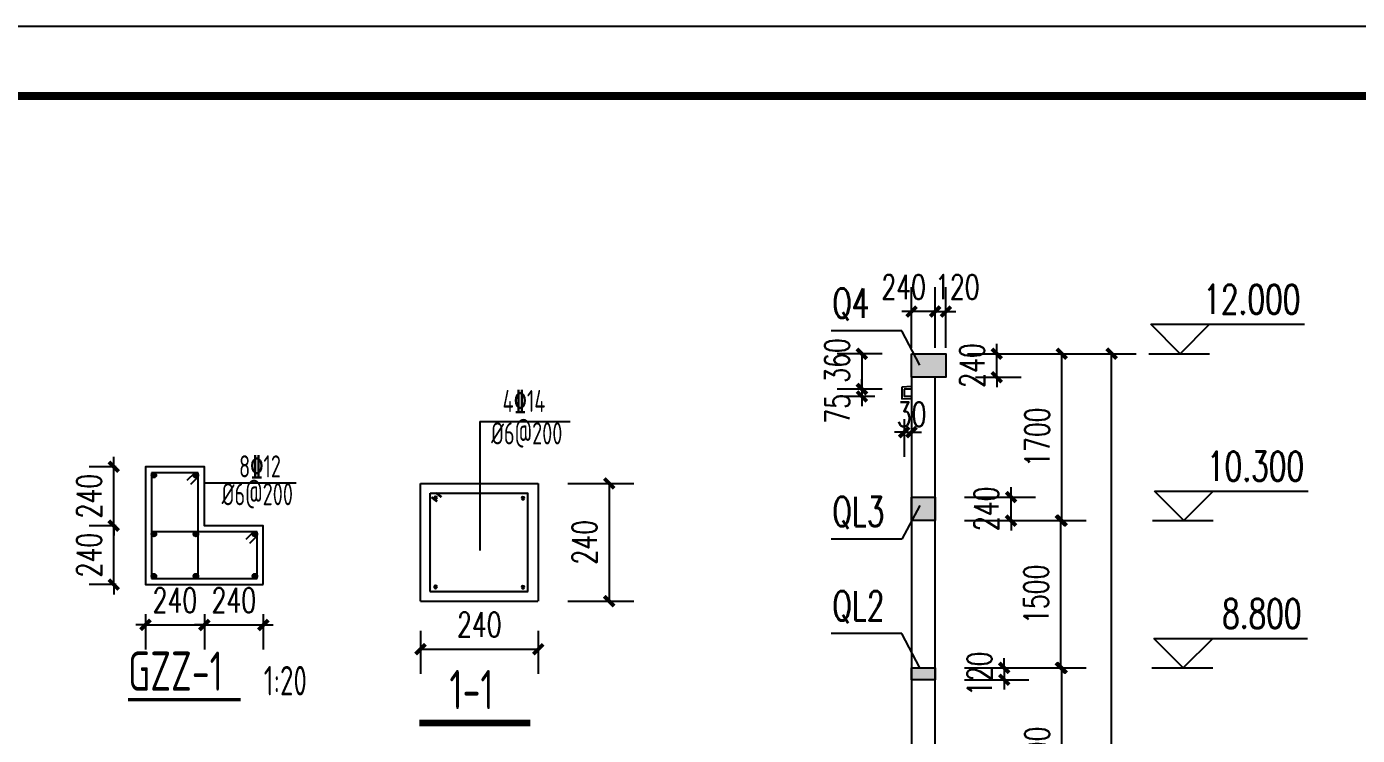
# Model space of a CAD drawing. Extents: x -89996 to 1006241, y -2176 to 440573.
# Drawn here: x 607205 to 634315, y 158158 to 172594 of the extents above; entities that cross this region are included whole.
import ezdxf

# ---------------------------------------------------------------- set-up
doc = ezdxf.new("R2010")
doc.units = 0
doc.header["$LTSCALE"] = 1000
doc.header["$MEASUREMENT"] = 0
doc.linetypes.add('207', pattern=[0])
for name, color, linetype in [('8', 3, 'Continuous'), ('AXIS', 3, 'Continuous'), ('AXIS_DIM', 3, 'Continuous'), ('BOLT', 251, 'Continuous'), ('DIM_LEAD', 3, 'Continuous'), ('DIM_SYMB', 3, 'Continuous'), ('FZX', 31, 'Continuous'), ('PUB_TEXT', 7, 'Continuous'), ('PUB_TITLE', 4, 'Continuous'), ('STPM_RBEAM_NUM', 7, 'Continuous'), ('WALL', 9, 'Continuous'), ('钢筋', 1, 'Continuous')]:
    doc.layers.add(name, color=color, linetype=linetype)
doc.styles.add('_TCH_DIM', font='SIMPLEX', dxfattribs={"bigfont": 'GBCBIG'})
doc.styles.add('_TCH_DIM_T3', font='SIMPLEX', dxfattribs={"width": 0.705882, "bigfont": 'GBCBIG'})
doc.styles.add('TSSD_Dimension', font='Tssdeng.shx', dxfattribs={"width": 0.8, "bigfont": 'hztxt.shx'})
doc.styles.add('TSSD_Label', font='tssdeng.shx', dxfattribs={"width": 0.7, "bigfont": 'hztxt.shx'})
doc.dimstyles.new('TCH-200-10', dxfattribs={"dimtxt": 500, "dimasz": 200, "dimexe": 500, "dimexo": 600, "dimgap": 252.5, "dimtad": 1, "dimdec": 0, "dimlfac": 0.1, "dimzin": 0, "dimdsep": 46, "dimtxsty": '_TCH_DIM_T3', "dimblk": 'ARCHTICK', "dimcen": 0.09, "dimclrd": 124, "dimclre": 124, "dimclrt": 7, "dimazin": 2, "dimtfac": 1, "dimtdec": 0, "dimtix": 1, "dimtmove": 2, "dimatfit": 3, "dimfxl": 0, "dimtolj": 1, "dimtzin": 0, "dimarcsym": 0})
doc.dimstyles.new('TCH-200-2', dxfattribs={"dimtxt": 500, "dimasz": 200, "dimexe": 500, "dimexo": 600, "dimgap": 252.5, "dimtad": 1, "dimdec": 0, "dimlfac": 0.5, "dimzin": 0, "dimdsep": 46, "dimtxsty": '_TCH_DIM_T3', "dimblk": 'ARCHTICK', "dimcen": 0.09, "dimclrd": 124, "dimclre": 124, "dimclrt": 7, "dimazin": 2, "dimtfac": 1, "dimtdec": 0, "dimtix": 1, "dimtmove": 2, "dimatfit": 3, "dimfxl": 0, "dimtolj": 1, "dimtzin": 0, "dimarcsym": 0})

# ---------------------------------------------------------------- blocks, each defined once
blk = doc.blocks.new('_ArchTick')
at = {"color": 0, "linetype": 'ByBlock', "const_width": 0.4}
blk.add_lwpolyline([(-0.5, -0.5), (0.5, 0.5)], dxfattribs=at)
blk = doc.blocks.new('*D828')
at = {"layer": 'AXIS_DIM', "color": 124, "lineweight": -2, "transparency": 16777216}
for p, q in [((609027, 162429), (608480, 162429)), ((608980, 162429), (608980, 162629)), ((608980, 161229), (608980, 162429)), ((609027, 161229), (608480, 161229)), ((608980, 161229), (608980, 161029))]:
    blk.add_line(p, q, dxfattribs=at)
at = {"layer": 'Defpoints', "color": 0, "transparency": 16777216}
for p in [(608980, 162429), (609627, 162429), (609627, 161229)]:
    blk.add_point(p, dxfattribs=at)
at = {"layer": 'AXIS_DIM', "color": 124, "lineweight": -2, "transparency": 16777216, "xscale": 200, "yscale": 200, "zscale": 200}
for p, rotation in [((608980, 162429), 270), ((608980, 161229), 90)]:
    blk.add_blockref('_ArchTick', p, dxfattribs=dict(at, rotation=rotation))
at = {"layer": 'AXIS_DIM', "color": 7, "transparency": 16777216, "insert": (608478, 161829), "char_height": 500, "attachment_point": 5, "rotation": 90, "style": '_TCH_DIM_T3'}
blk.add_mtext('\\A1;240', dxfattribs=at)
blk = doc.blocks.new('*D829')
at = {"layer": 'AXIS_DIM', "color": 124, "lineweight": -2, "transparency": 16777216}
for p, q in [((608980, 163629), (608980, 163829)), ((609027, 163629), (608480, 163629)), ((608980, 162429), (608980, 163629)), ((609027, 162429), (608480, 162429)), ((608980, 162429), (608980, 162229))]:
    blk.add_line(p, q, dxfattribs=at)
at = {"layer": 'Defpoints', "color": 0, "transparency": 16777216}
for p in [(608980, 163629), (609627, 163629), (609627, 162429)]:
    blk.add_point(p, dxfattribs=at)
at = {"layer": 'AXIS_DIM', "color": 124, "lineweight": -2, "transparency": 16777216, "xscale": 200, "yscale": 200, "zscale": 200}
for p, rotation in [((608980, 163629), 270), ((608980, 162429), 90)]:
    blk.add_blockref('_ArchTick', p, dxfattribs=dict(at, rotation=rotation))
at = {"layer": 'AXIS_DIM', "color": 7, "transparency": 16777216, "insert": (608478, 163029), "char_height": 500, "attachment_point": 5, "rotation": 90, "style": '_TCH_DIM_T3'}
blk.add_mtext('\\A1;240', dxfattribs=at)
blk = doc.blocks.new('*D830')
at = {"layer": 'AXIS_DIM', "color": 124, "lineweight": -2, "transparency": 16777216}
for p, q in [((609627, 160629), (609627, 159907)), ((610827, 160629), (610827, 159907)), ((609627, 160407), (609427, 160407)), ((609627, 160407), (610827, 160407)), ((610827, 160407), (611027, 160407))]:
    blk.add_line(p, q, dxfattribs=at)
at = {"layer": 'Defpoints', "color": 0, "transparency": 16777216}
for p in [(609627, 161229), (610827, 161229), (610827, 160407)]:
    blk.add_point(p, dxfattribs=at)
at = {"layer": 'AXIS_DIM', "color": 124, "lineweight": -2, "transparency": 16777216, "xscale": 200, "yscale": 200, "zscale": 200}
blk.add_blockref('_ArchTick', (609627, 160407), dxfattribs=at)
at = {"layer": 'AXIS_DIM', "color": 124, "lineweight": -2, "transparency": 16777216, "xscale": 200, "yscale": 200, "zscale": 200, "rotation": 180}
blk.add_blockref('_ArchTick', (610827, 160407), dxfattribs=at)
at = {"layer": 'AXIS_DIM', "color": 7, "transparency": 16777216, "insert": (610227, 160910), "char_height": 500, "attachment_point": 5, "style": '_TCH_DIM_T3'}
blk.add_mtext('\\A1;240', dxfattribs=at)
blk = doc.blocks.new('*D831')
at = {"layer": 'AXIS_DIM', "color": 124, "lineweight": -2, "transparency": 16777216}
for p, q in [((610827, 160629), (610827, 159907)), ((612027, 160629), (612027, 159907)), ((610827, 160407), (610627, 160407)), ((610827, 160407), (612027, 160407)), ((612027, 160407), (612227, 160407))]:
    blk.add_line(p, q, dxfattribs=at)
at = {"layer": 'Defpoints', "color": 0, "transparency": 16777216}
for p in [(610827, 161229), (612027, 161229), (612027, 160407)]:
    blk.add_point(p, dxfattribs=at)
at = {"layer": 'AXIS_DIM', "color": 124, "lineweight": -2, "transparency": 16777216, "xscale": 200, "yscale": 200, "zscale": 200}
blk.add_blockref('_ArchTick', (610827, 160407), dxfattribs=at)
at = {"layer": 'AXIS_DIM', "color": 124, "lineweight": -2, "transparency": 16777216, "xscale": 200, "yscale": 200, "zscale": 200, "rotation": 180}
blk.add_blockref('_ArchTick', (612027, 160407), dxfattribs=at)
at = {"layer": 'AXIS_DIM', "color": 7, "transparency": 16777216, "insert": (611427, 160910), "char_height": 500, "attachment_point": 5, "style": '_TCH_DIM_T3'}
blk.add_mtext('\\A1;240', dxfattribs=at)
blk = doc.blocks.new('*D853')
at = {"layer": 'AXIS_DIM', "color": 124, "lineweight": -2, "transparency": 16777216}
for p, q in [((618228, 163290), (619574, 163290)), ((619074, 163290), (619074, 160890)), ((618228, 160890), (619574, 160890))]:
    blk.add_line(p, q, dxfattribs=at)
at = {"layer": 'Defpoints', "color": 0, "transparency": 16777216}
for p in [(617628, 163290), (617628, 160890), (619074, 160890)]:
    blk.add_point(p, dxfattribs=at)
at = {"layer": 'AXIS_DIM', "color": 124, "lineweight": -2, "transparency": 16777216, "xscale": 200, "yscale": 200, "zscale": 200}
for p, rotation in [((619074, 163290), 90), ((619074, 160890), 270)]:
    blk.add_blockref('_ArchTick', p, dxfattribs=dict(at, rotation=rotation))
at = {"layer": 'AXIS_DIM', "color": 7, "transparency": 16777216, "insert": (618571, 162090), "char_height": 500, "attachment_point": 5, "rotation": 90, "style": '_TCH_DIM_T3'}
blk.add_mtext('\\A1;240', dxfattribs=at)
blk = doc.blocks.new('*D866')
at = {"layer": 'AXIS_DIM', "color": 124, "lineweight": -2, "transparency": 16777216}
for p, q in [((615228, 160290), (615228, 159412)), ((617628, 160290), (617628, 159412)), ((615228, 159912), (617628, 159912))]:
    blk.add_line(p, q, dxfattribs=at)
at = {"layer": 'Defpoints', "color": 0, "transparency": 16777216}
for p in [(615228, 160890), (617628, 160890), (617628, 159912)]:
    blk.add_point(p, dxfattribs=at)
at = {"layer": 'AXIS_DIM', "color": 124, "lineweight": -2, "transparency": 16777216, "xscale": 200, "yscale": 200, "zscale": 200, "rotation": 180}
blk.add_blockref('_ArchTick', (615228, 159912), dxfattribs=at)
at = {"layer": 'AXIS_DIM', "color": 124, "lineweight": -2, "transparency": 16777216, "xscale": 200, "yscale": 200, "zscale": 200}
blk.add_blockref('_ArchTick', (617628, 159912), dxfattribs=at)
at = {"layer": 'AXIS_DIM', "color": 7, "transparency": 16777216, "insert": (616428, 160414), "char_height": 500, "attachment_point": 5, "style": '_TCH_DIM_T3'}
blk.add_mtext('\\A1;240', dxfattribs=at)
blk = doc.blocks.new('*D1153')
at = {"layer": 'AXIS', "color": 124, "lineweight": -2, "transparency": 16777216}
for p, q in [((625083, 164601), (625083, 163833)), ((625083, 164333), (624883, 164333)), ((625083, 164333), (625233, 164333)), ((625233, 164513), (625233, 163833)), ((625233, 164333), (625433, 164333))]:
    blk.add_line(p, q, dxfattribs=at)
at = {"layer": 'Defpoints', "color": 0, "transparency": 16777216}
for p in [(625083, 165201), (625233, 165113), (625233, 164333)]:
    blk.add_point(p, dxfattribs=at)
at = {"layer": 'AXIS', "color": 124, "lineweight": -2, "transparency": 16777216, "xscale": 200, "yscale": 200, "zscale": 200}
for p, rotation in [((625083, 164333), 359.9992458510661), ((625233, 164333), 179.9992458510661)]:
    blk.add_blockref('_ArchTick', p, dxfattribs=dict(at, rotation=rotation))
at = {"layer": 'AXIS', "color": 7, "transparency": 16777216, "insert": (625233, 164697), "char_height": 500, "attachment_point": 5, "rotation": 359.9992, "style": '_TCH_DIM_T3'}
blk.add_mtext('\\A1;30', dxfattribs=at)
blk = doc.blocks.new('*D1155')
at = {"layer": 'AXIS', "color": 124, "lineweight": -2, "transparency": 16777216}
for p, q in [((625713, 166051), (625713, 167289)), ((625933, 166051), (625933, 167289)), ((625713, 166789), (625513, 166789)), ((625713, 166789), (625933, 166789)), ((625933, 166789), (626133, 166789))]:
    blk.add_line(p, q, dxfattribs=at)
at = {"layer": 'Defpoints', "color": 0, "transparency": 16777216}
for p in [(625933, 166789), (625713, 165451), (625933, 165451)]:
    blk.add_point(p, dxfattribs=at)
at = {"layer": 'AXIS', "color": 124, "lineweight": -2, "transparency": 16777216, "xscale": 200, "yscale": 200, "zscale": 200}
blk.add_blockref('_ArchTick', (625713, 166789), dxfattribs=at)
at = {"layer": 'AXIS', "color": 124, "lineweight": -2, "transparency": 16777216, "xscale": 200, "yscale": 200, "zscale": 200, "rotation": 180}
blk.add_blockref('_ArchTick', (625933, 166789), dxfattribs=at)
at = {"layer": 'AXIS', "color": 7, "transparency": 16777216, "insert": (626165, 167291), "char_height": 500, "attachment_point": 5, "style": '_TCH_DIM_T3'}
blk.add_mtext('\\A1;120', dxfattribs=at)
blk = doc.blocks.new('*D1158')
at = {"layer": 'AXIS', "color": 124, "lineweight": -2, "transparency": 16777216}
for p, q in [((626533, 165931), (627469, 165931)), ((626969, 165931), (626969, 166131)), ((626969, 165451), (626969, 165931)), ((626533, 165451), (627469, 165451)), ((626969, 165451), (626969, 165251))]:
    blk.add_line(p, q, dxfattribs=at)
at = {"layer": 'Defpoints', "color": 0, "transparency": 16777216}
for p in [(625933, 165931), (626969, 165931), (625933, 165451)]:
    blk.add_point(p, dxfattribs=at)
at = {"layer": 'AXIS', "color": 124, "lineweight": -2, "transparency": 16777216, "xscale": 200, "yscale": 200, "zscale": 200}
for p, rotation in [((626969, 165931), 270), ((626969, 165451), 90)]:
    blk.add_blockref('_ArchTick', p, dxfattribs=dict(at, rotation=rotation))
at = {"layer": 'AXIS', "color": 7, "transparency": 16777216, "insert": (626466, 165691), "char_height": 500, "attachment_point": 5, "rotation": 90, "style": '_TCH_DIM_T3'}
blk.add_mtext('\\A1;240', dxfattribs=at)
blk = doc.blocks.new('*D1167')
at = {"layer": 'AXIS', "color": 124, "lineweight": -2, "transparency": 16777216}
for p, q in [((626370, 165931), (628793, 165931)), ((628293, 162531), (628293, 165931)), ((626313, 162531), (628793, 162531))]:
    blk.add_line(p, q, dxfattribs=at)
at = {"layer": 'Defpoints', "color": 0, "transparency": 16777216}
for p in [(625770, 165931), (628293, 165931), (625713, 162531)]:
    blk.add_point(p, dxfattribs=at)
at = {"layer": 'AXIS', "color": 124, "lineweight": -2, "transparency": 16777216, "xscale": 200, "yscale": 200, "zscale": 200}
for p, rotation in [((628293, 165931), 90), ((628293, 162531), 270)]:
    blk.add_blockref('_ArchTick', p, dxfattribs=dict(at, rotation=rotation))
at = {"layer": 'AXIS', "color": 7, "transparency": 16777216, "insert": (627791, 164231), "char_height": 500, "attachment_point": 5, "rotation": 90, "style": '_TCH_DIM_T3'}
blk.add_mtext('\\A1;1700', dxfattribs=at)
blk = doc.blocks.new('*D1161')
at = {"layer": 'AXIS', "color": 124, "lineweight": -2, "transparency": 16777216}
for p, q in [((626533, 165931), (629809, 165931)), ((629309, 141931), (629309, 165931)), ((626313, 141931), (629809, 141931))]:
    blk.add_line(p, q, dxfattribs=at)
at = {"layer": 'Defpoints', "color": 0, "transparency": 16777216}
for p in [(625933, 165931), (629309, 165931), (625713, 141931)]:
    blk.add_point(p, dxfattribs=at)
at = {"layer": 'AXIS', "color": 124, "lineweight": -2, "transparency": 16777216, "xscale": 200, "yscale": 200, "zscale": 200}
for p, rotation in [((629309, 165931), 90), ((629309, 141931), 270)]:
    blk.add_blockref('_ArchTick', p, dxfattribs=dict(at, rotation=rotation))
at = {"layer": 'AXIS', "color": 7, "transparency": 16777216, "insert": (628806, 153931), "char_height": 500, "attachment_point": 5, "rotation": 90, "style": '_TCH_DIM_T3'}
blk.add_mtext('\\A1;12000', dxfattribs=at)
blk = doc.blocks.new('*D1169')
at = {"layer": 'AXIS', "color": 124, "lineweight": -2, "transparency": 16777216}
for p, q in [((624222, 165212), (624222, 165412)), ((624483, 165212), (623722, 165212)), ((624222, 165212), (624222, 165062)), ((624483, 165062), (623722, 165062)), ((624222, 165062), (624222, 164862))]:
    blk.add_line(p, q, dxfattribs=at)
at = {"layer": 'Defpoints', "color": 0, "transparency": 16777216}
for p in [(625083, 165212), (624222, 165062), (625083, 165062)]:
    blk.add_point(p, dxfattribs=at)
at = {"layer": 'AXIS', "color": 124, "lineweight": -2, "transparency": 16777216, "xscale": 200, "yscale": 200, "zscale": 200}
for p, rotation in [((624222, 165212), 270), ((624222, 165062), 90)]:
    blk.add_blockref('_ArchTick', p, dxfattribs=dict(at, rotation=rotation))
at = {"layer": 'AXIS', "color": 7, "transparency": 16777216, "insert": (623720, 164809), "char_height": 500, "attachment_point": 5, "rotation": 90, "style": '_TCH_DIM_T3'}
blk.add_mtext('\\A1;75', dxfattribs=at)
blk = doc.blocks.new('*D1170')
at = {"layer": 'AXIS', "color": 124, "lineweight": -2, "transparency": 16777216}
for p, q in [((625233, 166051), (625233, 167289)), ((625713, 166051), (625713, 167289)), ((625233, 166789), (625033, 166789)), ((625713, 166789), (625233, 166789)), ((625713, 166789), (625913, 166789))]:
    blk.add_line(p, q, dxfattribs=at)
at = {"layer": 'Defpoints', "color": 0, "transparency": 16777216}
for p in [(625233, 166789), (625233, 165451), (625713, 165451)]:
    blk.add_point(p, dxfattribs=at)
at = {"layer": 'AXIS', "color": 124, "lineweight": -2, "transparency": 16777216, "xscale": 200, "yscale": 200, "zscale": 200}
blk.add_blockref('_ArchTick', (625233, 166789), dxfattribs=at)
at = {"layer": 'AXIS', "color": 124, "lineweight": -2, "transparency": 16777216, "xscale": 200, "yscale": 200, "zscale": 200, "rotation": 180}
blk.add_blockref('_ArchTick', (625713, 166789), dxfattribs=at)
at = {"layer": 'AXIS', "color": 7, "transparency": 16777216, "insert": (625072, 167291), "char_height": 500, "attachment_point": 5, "style": '_TCH_DIM_T3'}
blk.add_mtext('\\A1;240', dxfattribs=at)
blk = doc.blocks.new('*D1150')
at = {"layer": 'AXIS', "color": 124, "lineweight": -2, "transparency": 16777216}
for p, q in [((627120, 159531), (627120, 159731)), ((626312, 159531), (627620, 159531)), ((627120, 159531), (627120, 159291)), ((626312, 159291), (627620, 159291)), ((627120, 159291), (627120, 159091))]:
    blk.add_line(p, q, dxfattribs=at)
at = {"layer": 'Defpoints', "color": 0, "transparency": 16777216}
for p in [(625712, 159531), (625712, 159291), (627120, 159291)]:
    blk.add_point(p, dxfattribs=at)
at = {"layer": 'AXIS', "color": 124, "lineweight": -2, "transparency": 16777216, "xscale": 200, "yscale": 200, "zscale": 200}
for p, rotation in [((627120, 159531), 270), ((627120, 159291), 90)]:
    blk.add_blockref('_ArchTick', p, dxfattribs=dict(at, rotation=rotation))
at = {"layer": 'AXIS', "color": 7, "transparency": 16777216, "insert": (626618, 159411), "char_height": 500, "attachment_point": 5, "rotation": 90, "style": '_TCH_DIM_T3'}
blk.add_mtext('\\A1;120', dxfattribs=at)
blk = doc.blocks.new('*D1162')
at = {"layer": 'AXIS', "color": 124, "lineweight": -2, "transparency": 16777216}
for p, q in [((624633, 165931), (623719, 165931)), ((624219, 165931), (624219, 165212)), ((624633, 165212), (623719, 165212))]:
    blk.add_line(p, q, dxfattribs=at)
at = {"layer": 'Defpoints', "color": 0, "transparency": 16777216}
for p in [(625233, 165931), (624219, 165212), (625233, 165212)]:
    blk.add_point(p, dxfattribs=at)
at = {"layer": 'AXIS', "color": 124, "lineweight": -2, "transparency": 16777216, "xscale": 200, "yscale": 200, "zscale": 200}
for p, rotation in [((624219, 165931), 90), ((624219, 165212), 270)]:
    blk.add_blockref('_ArchTick', p, dxfattribs=dict(at, rotation=rotation))
at = {"layer": 'AXIS', "color": 7, "transparency": 16777216, "insert": (623716, 165793), "char_height": 500, "attachment_point": 5, "rotation": 90, "style": '_TCH_DIM_T3'}
blk.add_mtext('\\A1;360', dxfattribs=at)
blk = doc.blocks.new('*D1163')
at = {"layer": 'AXIS', "color": 124, "lineweight": -2, "transparency": 16777216}
for p, q in [((627260, 163011), (627260, 163211)), ((626313, 163011), (627760, 163011)), ((627260, 162531), (627260, 163011)), ((626333, 162531), (627760, 162531)), ((627260, 162531), (627260, 162331))]:
    blk.add_line(p, q, dxfattribs=at)
at = {"layer": 'Defpoints', "color": 0, "transparency": 16777216}
for p in [(625713, 163011), (627260, 163011), (625733, 162531)]:
    blk.add_point(p, dxfattribs=at)
at = {"layer": 'AXIS', "color": 124, "lineweight": -2, "transparency": 16777216, "xscale": 200, "yscale": 200, "zscale": 200}
for p, rotation in [((627260, 163011), 270), ((627260, 162531), 90)]:
    blk.add_blockref('_ArchTick', p, dxfattribs=dict(at, rotation=rotation))
at = {"layer": 'AXIS', "color": 7, "transparency": 16777216, "insert": (626757, 162771), "char_height": 500, "attachment_point": 5, "rotation": 90, "style": '_TCH_DIM_T3'}
blk.add_mtext('\\A1;240', dxfattribs=at)
blk = doc.blocks.new('*D1151')
at = {"layer": 'AXIS', "color": 124, "lineweight": -2, "transparency": 16777216}
for p, q in [((626312, 159531), (628793, 159531)), ((628293, 155931), (628293, 159531)), ((626312, 155931), (628793, 155931))]:
    blk.add_line(p, q, dxfattribs=at)
at = {"layer": 'Defpoints', "color": 0, "transparency": 16777216}
for p in [(625712, 159531), (628293, 159531), (625712, 155931)]:
    blk.add_point(p, dxfattribs=at)
at = {"layer": 'AXIS', "color": 124, "lineweight": -2, "transparency": 16777216, "xscale": 200, "yscale": 200, "zscale": 200}
for p, rotation in [((628293, 159531), 90), ((628293, 155931), 270)]:
    blk.add_blockref('_ArchTick', p, dxfattribs=dict(at, rotation=rotation))
at = {"layer": 'AXIS', "color": 7, "transparency": 16777216, "insert": (627791, 157731), "char_height": 500, "attachment_point": 5, "rotation": 90, "style": '_TCH_DIM_T3'}
blk.add_mtext('\\A1;1800', dxfattribs=at)
blk = doc.blocks.new('*D1152')
at = {"layer": 'AXIS', "color": 124, "lineweight": -2, "transparency": 16777216}
for p, q in [((626313, 162531), (628773, 162531)), ((628273, 159531), (628273, 162531)), ((626312, 159531), (628773, 159531))]:
    blk.add_line(p, q, dxfattribs=at)
at = {"layer": 'Defpoints', "color": 0, "transparency": 16777216}
for p in [(625713, 162531), (628273, 162531), (625712, 159531)]:
    blk.add_point(p, dxfattribs=at)
at = {"layer": 'AXIS', "color": 124, "lineweight": -2, "transparency": 16777216, "xscale": 200, "yscale": 200, "zscale": 200}
for p, rotation in [((628273, 162531), 90), ((628273, 159531), 270)]:
    blk.add_blockref('_ArchTick', p, dxfattribs=dict(at, rotation=rotation))
at = {"layer": 'AXIS', "color": 7, "transparency": 16777216, "insert": (627771, 161031), "char_height": 500, "attachment_point": 5, "rotation": 90, "style": '_TCH_DIM_T3'}
blk.add_mtext('\\A1;1500', dxfattribs=at)

msp = doc.modelspace()

# ---------------------------------------------------------------- hatches: boundary and pattern name
h = msp.add_hatch(color=256)
edge = h.paths.add_edge_path()
edge.add_ellipse((615536.41, 162995.01), major_axis=(-21.21, 21.21), ratio=1, start_angle=225, end_angle=405)
edge.add_ellipse((615536.41, 162995.01), major_axis=(-21.21, 21.21), ratio=1, start_angle=45, end_angle=225)
h = msp.add_hatch(color=256)
edge = h.paths.add_edge_path()
edge.add_ellipse((617317.32, 162989.07), major_axis=(-21.21, 21.21), ratio=1, start_angle=225, end_angle=405)
edge.add_ellipse((617317.32, 162989.07), major_axis=(-21.21, 21.21), ratio=1, start_angle=45, end_angle=225)
h = msp.add_hatch(color=256)
edge = h.paths.add_edge_path()
edge.add_ellipse((615536.41, 161182.17), major_axis=(-21.21, 21.21), ratio=1, start_angle=225, end_angle=405)
edge.add_ellipse((615536.41, 161182.17), major_axis=(-21.21, 21.21), ratio=1, start_angle=45, end_angle=225)
h = msp.add_hatch(color=256)
edge = h.paths.add_edge_path()
edge.add_ellipse((617317.32, 161176.22), major_axis=(-21.21, 21.21), ratio=1, start_angle=225, end_angle=405)
edge.add_ellipse((617317.32, 161176.22), major_axis=(-21.21, 21.21), ratio=1, start_angle=45, end_angle=225)
at = {"layer": 'BOLT'}
h = msp.add_hatch(color=256, dxfattribs=at)
h.dxf.hatch_style = 1
h.paths.add_polyline_path([(625933.18, 165931.48), (625233.18, 165931.48), (625233.18, 165451.48), (625933.18, 165451.48)])
h = msp.add_hatch(color=256, dxfattribs=at)
h.dxf.hatch_style = 1
h.paths.add_polyline_path([(625713.18, 163011.32), (625233.18, 163011.32), (625233.18, 162531.48), (625713.18, 162531.48)])
h = msp.add_hatch(color=256, dxfattribs=at)
h.dxf.hatch_style = 1
h.paths.add_polyline_path([(625712.05, 159531.48), (625233.18, 159531.48), (625233.18, 159291.48), (625712.05, 159291.48)])
at = {"layer": '钢筋'}
h = msp.add_hatch(color=256, dxfattribs=at)
edge = h.paths.add_edge_path()
edge.add_arc((609799.96, 163456.01), 47.61, 0, 360)
h = msp.add_hatch(color=256, dxfattribs=at)
edge = h.paths.add_edge_path()
edge.add_arc((610654.73, 163456.01), 47.61, 0, 360)
h = msp.add_hatch(color=256, dxfattribs=at)
edge = h.paths.add_edge_path()
edge.add_arc((609799.96, 162256.01), 47.61, 0, 360)
h = msp.add_hatch(color=256, dxfattribs=at)
edge = h.paths.add_edge_path()
edge.add_arc((610654.73, 162256.01), 47.61, 0, 360)
h = msp.add_hatch(color=256, dxfattribs=at)
edge = h.paths.add_edge_path()
edge.add_arc((611854.73, 162256.01), 47.61, 0, 360)
h = msp.add_hatch(color=256, dxfattribs=at)
edge = h.paths.add_edge_path()
edge.add_arc((609799.96, 161401.23), 47.61, 0, 360)
h = msp.add_hatch(color=256, dxfattribs=at)
edge = h.paths.add_edge_path()
edge.add_arc((610654.73, 161401.23), 47.61, 0, 360)
h = msp.add_hatch(color=256, dxfattribs=at)
edge = h.paths.add_edge_path()
edge.add_arc((611854.73, 161401.23), 47.61, 0, 360)

# ---------------------------------------------------------------- linework, layer by layer
at = {"color": 3}
for q in [(616435.1, 161925.5), (618276.68, 164550.75)]:
    msp.add_line((616435.1, 164550.75), q, dxfattribs=at)
for p, q in [((615227.7, 163289.96), (617627.7, 163289.96)), ((615227.7, 160890.43), (615227.7, 163289.96)), ((617627.7, 163289.96), (617627.7, 160890.43)), ((615427.7, 163089.96), (617417.7, 163089.96)), ((615427.7, 161090.43), (615427.7, 163089.96)), ((617417.7, 161090.43), (617417.7, 163089.96)), ((615427.7, 161090.43), (617417.7, 161090.43)), ((615227.7, 160890.43), (617617.7, 160890.43)), ((615227.7, 160890.43), (617617.7, 160890.43))]:
    msp.add_line(p, q)
msp.add_lwpolyline([(612027.34, 161228.62), (612027.34, 162428.62), (610827.34, 162428.62), (610827.34, 163628.62), (609627.34, 163628.62), (609627.34, 161228.62)], close=True)
at = {"const_width": 50}
for points in [[(615452.7, 163010.22), (615568.8, 162920.55)], [(615546.56, 163096.95), (615657.45, 163010.22)]]:
    msp.add_lwpolyline(points, dxfattribs=at)
for centre, start_param, end_param in [((615536.41, 162995.01), 3.92699082, 7.06858347), ((615536.41, 162995.01), 0.78539816, 3.92699082), ((617317.32, 162989.07), 3.92699082, 7.06858347), ((617317.32, 162989.07), 0.78539816, 3.92699082), ((615536.41, 161182.17), 3.92699082, 7.06858347), ((615536.41, 161182.17), 0.78539816, 3.92699082), ((617317.32, 161176.22), 3.92699082, 7.06858347), ((617317.32, 161176.22), 0.78539816, 3.92699082)]:
    msp.add_ellipse(centre, major_axis=(-21.21, 21.21), ratio=1, start_param=start_param, end_param=end_param)
for points in [[(615452.7, 163089.96), (615402.7, 163089.96), (615452.7, 161115.43), (615402.7, 161065.43)], [(617392.7, 163064.96), (617442.7, 163114.96), (615428.14, 163064.96), (615428.14, 163114.96)], [(617392.7, 161115.43), (617442.7, 161065.43), (617392.7, 163064.96), (617442.7, 163114.96)], [(615452.7, 161115.43), (615402.7, 161065.43), (617392.7, 161115.43), (617442.7, 161065.43)]]:
    msp.add_trace(points)
at = {"layer": '8'}
for p, q in [((625233.07, 165265.08), (625033.07, 165248.27)), ((625033.07, 165248.27), (625033.07, 165002.77)), ((625208.69, 165010.89), (625033.07, 165002.77))]:
    msp.add_line(p, q, dxfattribs=at)
at = {"layer": 'AXIS'}
for p, q in [((630704.41, 165931.48), (630104.41, 166531.48)), ((630104.41, 166531.48), (633234.41, 166531.48)), ((630704.41, 165931.48), (631304.41, 166531.48)), ((630064.41, 165931.48), (631304.41, 165931.48)), ((630779.69, 162531.48), (630179.69, 163131.48)), ((630179.69, 163131.48), (633309.69, 163131.48)), ((630779.69, 162531.48), (631379.69, 163131.48)), ((630139.69, 162531.48), (631379.69, 162531.48)), ((630768, 159531.48), (630168, 160131.48)), ((630168, 160131.48), (633298, 160131.48)), ((630768, 159531.48), (631368, 160131.48)), ((630128, 159531.48), (631368, 159531.48))]:
    msp.add_line(p, q, dxfattribs=at)
at = {"layer": 'DIM_LEAD'}
for p, q in [((625036.74, 166398.4), (623595.64, 166398.4)), ((625403.18, 165696.26), (625036.74, 166398.4)), ((610815.84, 163303.9), (611521.49, 163303.9)), ((611521.49, 163303.9), (612694.63, 163303.9)), ((625403.18, 162843.04), (625036.74, 162154.21)), ((625036.74, 162154.21), (623595.64, 162154.21)), ((625036.74, 160233.61), (623595.64, 160233.61)), ((625403.18, 159531.48), (625036.74, 160233.61))]:
    msp.add_line(p, q, dxfattribs=at)
at = {"layer": 'DIM_LEAD', "const_width": 13.33}
msp.add_lwpolyline([(610818.47, 163303.9, 1), (610831.8, 163303.9, 1)], format="xyb", close=True, dxfattribs=at)
at = {"layer": 'DIM_SYMB'}
for points, const_width in [([(609271.95, 158885.22), (611567.14, 158885.22)], 70), ([(615203.79, 158409.94), (617465.33, 158409.94)], 140)]:
    msp.add_lwpolyline(points, dxfattribs=dict(at, const_width=const_width))
at = {"layer": 'FZX'}
for points in [[(625233.18, 165931.48), (625933.18, 165931.48), (625933.18, 165451.48), (625233.18, 165451.48)], [(625713.18, 165451.48), (625233.18, 165451.48), (625232.74, 141132.02), (625712.74, 141132.02)], [(625713.18, 165451.48), (625233.18, 165451.48), (625233.18, 156411.32), (625713.18, 156411.32)], [(625233.18, 163011.32), (625713.18, 163011.32), (625713.18, 162531.48), (625233.18, 162531.48)], [(625233.18, 159531.48), (625712.05, 159531.48), (625712.05, 159291.48), (625233.18, 159291.48)]]:
    msp.add_lwpolyline(points, close=True, dxfattribs=at)
at = {"layer": 'PUB_TITLE'}
msp.add_lwpolyline([(558342.77, 109593.71), (647442.77, 109593.71), (647442.77, 172593.71), (558342.77, 172593.71)], close=True, dxfattribs=at)
at = {"layer": 'PUB_TITLE', "const_width": 159.09}
msp.add_lwpolyline([(560640.74, 110300.78), (560640.74, 171179.57), (646028.62, 171179.57), (646028.62, 110300.78)], close=True, dxfattribs=at)
at = {"layer": 'WALL', "linetype": '207'}
for p, q in [((625083.07, 165212.02), (625083.07, 165062.02)), ((625233.18, 165212.02), (625083.07, 165212.02)), ((625233.07, 165062.02), (625083.07, 165062.02))]:
    msp.add_line(p, q, dxfattribs=at)
at = {"layer": '钢筋'}
for p, q in [((610702.34, 163503.62), (609752.34, 163503.62)), ((609752.34, 163503.62), (609752.34, 161353.62)), ((610630.1, 163503.62), (610472.18, 163345.7)), ((610702.34, 161353.62), (610702.34, 163503.62)), ((610702.34, 163425.03), (610544.42, 163267.11)), ((611902.34, 162303.62), (609752.34, 162303.62)), ((611830.1, 162303.62), (611672.18, 162145.7)), ((611902.34, 162225.03), (611744.42, 162067.11)), ((611902.34, 161353.62), (611902.34, 162303.62)), ((609752.34, 161353.62), (611902.34, 161353.62))]:
    msp.add_line(p, q, dxfattribs=at)
for centre in [(609799.96, 163456.01), (610654.73, 163456.01), (609799.96, 162256.01), (610654.73, 162256.01), (611854.73, 162256.01), (609799.96, 161401.23), (610654.73, 161401.23), (611854.73, 161401.23)]:
    msp.add_circle(centre, 47.61, dxfattribs=at)

# ---------------------------------------------------------------- texts
at = {"style": 'TSSD_Dimension', "width": 0.7}
for s, height, p in [('4%%13214', 450, (616901.78, 164742.96)), ('%%C6@200', 450, (616668.05, 164084.25)), ('8%%13212', 450, (611533.09, 163412.35)), ('%%c6@200', 450, (611179.27, 162845.21)), ('1:20', 600, (612036.06, 158971.37))]:
    msp.add_text(s, height=height, dxfattribs=at).set_placement(p)
at = {"layer": 'PUB_TEXT', "style": '_TCH_DIM', "width": 0.705882}
for s, p in [('12.000', (631174.41, 166741.48)), ('Q4', (623619.75, 166665.06)), ('10.300', (631249.69, 163341.48)), ('QL3', (623619.75, 162420.88)), ('QL2', (623619.75, 160500.28)), ('8.800', (631558, 160341.48))]:
    msp.add_text(s, height=595, dxfattribs=at).set_placement(p)
at = {"layer": 'STPM_RBEAM_NUM', "style": 'TSSD_Label', "width": 0.7}
for s, p in [('GZZ-1', (609271.95, 159066.03)), ('1-1', (615819.53, 158689.94))]:
    msp.add_text(s, height=800, rotation=360, dxfattribs=at).set_placement(p)

# ---------------------------------------------------------------- dimensions: what is measured, and where the dimension line sits
at = {"layer": 'AXIS'}
dim = msp.add_linear_dim(base=(625233.18, 166788.72), p1=(625713.18, 165451.48), p2=(625233.18, 165451.48), dimstyle='TCH-200-2', dxfattribs=at)
dim.commit()
dim.dimension.update_dxf_attribs({"geometry": '*D1170', "text_midpoint": (625072.35, 167291.22), "dimtype": 128})
dim = msp.add_linear_dim(base=(625933.18, 166788.72), p1=(625713.18, 165451.48), p2=(625933.18, 165451.48), text='120', dimstyle='TCH-200-2', dxfattribs=at)
dim.commit()
dim.dimension.update_dxf_attribs({"geometry": '*D1155', "text_midpoint": (626164.75, 167291.22), "dimtype": 128})
for base, p1, p2, picture, middle in [((624218.55, 165212.02), (625233.18, 165931.48), (625233.18, 165212.02), '*D1162', (623716.05, 165793.21)), ((624222.25, 165062.02), (625083.07, 165212.02), (625083.07, 165062.02), '*D1169', (623719.75, 164808.56))]:
    dim = msp.add_linear_dim(base=base, p1=p1, p2=p2, angle=90, dimstyle='TCH-200-2', dxfattribs=at)
    dim.commit()
    dim.dimension.update_dxf_attribs({"geometry": picture, "text_midpoint": middle, "dimtype": 128})
for base, p1, p2, text, picture, middle in [((626968.86, 165931.48), (625933.18, 165451.48), (625933.18, 165931.48), '240', '*D1158', (626466.36, 165691.48)), ((627120.34, 159291.48), (625712.05, 159531.48), (625712.05, 159291.48), '120', '*D1150', (626617.84, 159411.48))]:
    dim = msp.add_linear_dim(base=base, p1=p1, p2=p2, angle=90, text=text, dimstyle='TCH-200-2', dxfattribs=at)
    dim.commit()
    dim.dimension.update_dxf_attribs({"geometry": picture, "text_midpoint": middle})
for base, p1, p2, picture, middle in [((628293.05, 165931.48), (625713.18, 162531.48), (625770.4, 165931.48), '*D1167', (627790.55, 164231.48)), ((629308.81, 165931.48), (625713.18, 141931.48), (625933.18, 165931.48), '*D1161', (628806.31, 153931.48)), ((627259.55, 163011.32), (625733.18, 162531.48), (625713.18, 163011.32), '*D1163', (626757.05, 162771.4)), ((628273.05, 162531.48), (625712.05, 159531.48), (625713.18, 162531.48), '*D1152', (627770.55, 161031.48)), ((628293.05, 159531.48), (625712.05, 155931.48), (625712.05, 159531.48), '*D1151', (627790.55, 157731.48))]:
    dim = msp.add_linear_dim(base=base, p1=p1, p2=p2, angle=90, dimstyle='TCH-200-2', dxfattribs=at)
    dim.commit()
    dim.dimension.update_dxf_attribs({"geometry": picture, "text_midpoint": middle})
dim = msp.add_linear_dim(base=(625233.05, 164333.13), p1=(625083.07, 165201.2), p2=(625233.06, 165113.25), angle=359.999246, text='30', dimstyle='TCH-200-2', dxfattribs=at)
dim.commit()
dim.dimension.update_dxf_attribs({"geometry": '*D1153', "text_midpoint": (625233.18, 164697.4), "dimtype": 128})
at = {"layer": 'AXIS_DIM'}
for p1, p2, distance, picture, middle in [((609627.34, 162428.62), (609627.34, 163628.62), 647.09, '*D829', (608477.75, 163028.62)), ((609627.34, 161228.62), (609627.34, 162428.62), 647.09, '*D828', (608477.75, 161828.62)), ((609627.34, 161228.62), (610827.34, 161228.62), -821.49, '*D830', (610227.34, 160909.63)), ((610827.34, 161228.62), (612027.34, 161228.62), -821.49, '*D831', (611427.34, 160909.63))]:
    dim = msp.add_aligned_dim(p1=p1, p2=p2, distance=distance, text='240', dimstyle='TCH-200-10', dxfattribs=at)
    dim.commit()
    dim.dimension.update_dxf_attribs({"geometry": picture, "text_midpoint": middle})
dim = msp.add_linear_dim(base=(619073.51, 160890.43), p1=(617627.7, 163289.96), p2=(617627.7, 160890.43), angle=90, dimstyle='TCH-200-10', dxfattribs=at)
dim.commit()
dim.dimension.update_dxf_attribs({"geometry": '*D853', "text_midpoint": (618571.01, 162090.19)})
dim = msp.add_linear_dim(base=(617627.7, 159911.51), p1=(615227.7, 160890.43), p2=(617627.7, 160890.43), dimstyle='TCH-200-10', dxfattribs=at)
dim.commit()
dim.dimension.update_dxf_attribs({"geometry": '*D866', "text_midpoint": (616427.7, 160414.01)})

doc.saveas('drawing.dxf')
